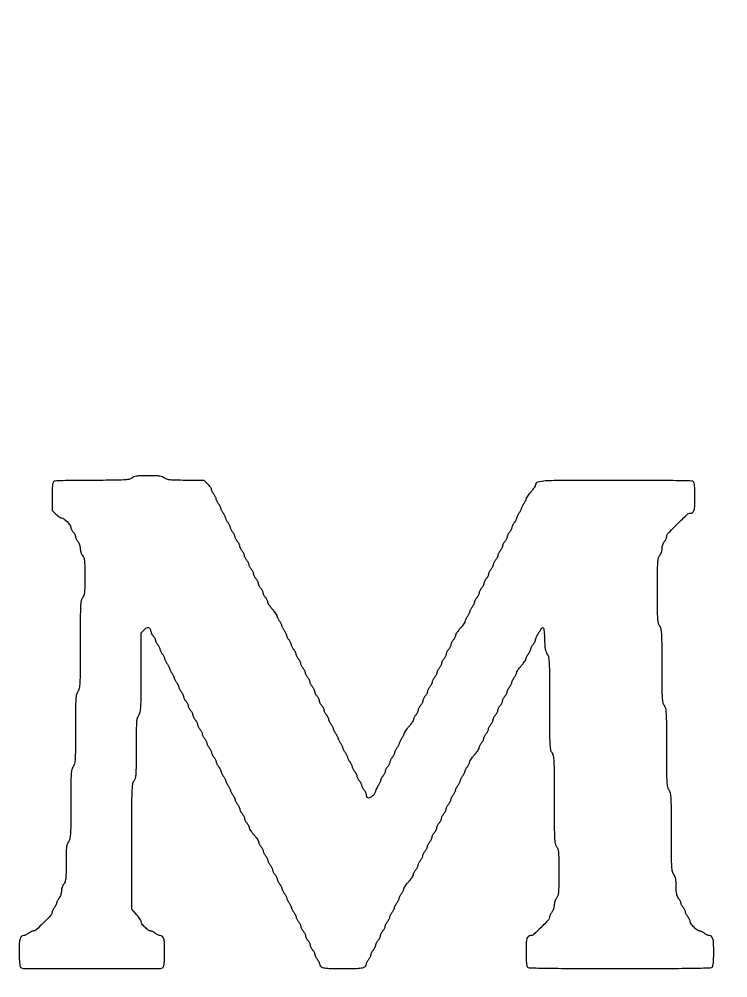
# Model space of a CAD drawing. Header units: millimetres. Extents: x 0 to 1000, y 0 to 588.
# Drawn here: x 0 to 105, y 0 to 142 of the extents above; entities that cross this region are included whole.
import ezdxf

# ---------------------------------------------------------------- set-up
doc = ezdxf.new("R2010")
doc.units = ezdxf.units.MM

msp = doc.modelspace()

# ---------------------------------------------------------------- linework, layer by layer
msp.add_lwpolyline([(273.277, 483.9348, 0.000002), (273.2766, 337.614, 0.000002), (273.277, 191.2931, 0.198911)], format="xyb")
msp.add_lwpolyline([(16.6898, 74.0535, -0.118351), (16.2566, 73.8558, -0.033655), (15.5172, 73.7626, -0.013166), (14.1713, 73.7199, -0.001163), (10.7702, 73.7096, 0.001917), (8.1256, 73.6976, 0.007233), (6.4696, 73.6597, 0.005156), (5.3166, 73.6048, 0.1839), (5.0765, 73.4971, 0.157073), (4.9819, 73.3126, 0.017189), (4.9203, 72.8337, 0.016518), (4.8802, 72.1701, 0.006845), (4.8679, 71.2711), (4.8679, 69.2537), (5.4412, 68.6981, 0.02102), (5.6799, 68.4854, 0.024815), (5.9233, 68.3056, 0.024828), (6.1403, 68.1765, 0.122401), (6.2774, 68.1424, -0.168404), (6.6011, 68.0303, -0.028794), (7.0959, 67.5919, -0.028874), (7.5373, 67.0993, -0.16631), (7.6533, 66.7745, 0.08078), (7.6779, 66.6358, 0.027615), (7.7559, 66.4465, 0.026614), (7.8668, 66.2435, 0.027729), (7.9971, 66.0562, -0.025088), (8.1279, 65.8707, -0.024961), (8.2396, 65.6727, -0.025753), (8.3193, 65.4903, -0.082945), (8.3449, 65.3609, 0.082945), (8.3705, 65.2314, 0.025753), (8.4502, 65.049, 0.024961), (8.5619, 64.8509, 0.025088), (8.6926, 64.6654, -0.05391), (8.8235, 64.4549, -0.031665), (8.935, 64.1797, -0.031362), (9.0125, 63.887, -0.045942), (9.0403, 63.6223, 0.045942), (9.0681, 63.3575, 0.031362), (9.1456, 63.0649, 0.031665), (9.2571, 62.7897, 0.05391), (9.388, 62.5792, -0.087221), (9.5732, 62.2319, -0.051942), (9.672, 61.7725, -0.023788), (9.7177, 61.0202, -0.00327), (9.728, 59.4498, -0.00327), (9.7177, 57.8794, -0.023788), (9.672, 57.1271, -0.051942), (9.5732, 56.6677, -0.087221), (9.388, 56.3205, 0.125587), (9.1869, 55.8628, 0.028536), (9.0957, 55.0133, 0.011265), (9.0527, 53.4475, 0.000928), (9.0403, 49.3664, -0.000928), (9.0279, 45.2853, -0.011265), (8.985, 43.7195, -0.028536), (8.8936, 42.87, -0.125587), (8.6926, 42.4123, 0.115391), (8.4961, 41.9882, 0.035477), (8.4016, 41.2846, 0.013951), (8.3577, 40.0126, 0.001278), (8.3449, 36.8489, -0.001278), (8.332, 33.6854, -0.013951), (8.2881, 32.4133, -0.035477), (8.1938, 31.7097, -0.115391), (7.9971, 31.2857, 0.115391), (7.8006, 30.8616, 0.035477), (7.7063, 30.1582, 0.013951), (7.6624, 28.8861, 0.001278), (7.6495, 25.7224, -0.001278), (7.6366, 22.5588, -0.013951), (7.5927, 21.2867, -0.035477), (7.4983, 20.5831, -0.115391), (7.3018, 20.1592, 0.087291), (7.1167, 19.8118, 0.051261), (7.0168, 19.3503, 0.023648), (6.9689, 18.5953, 0.003303), (6.9541, 17.0298, -0.003303), (6.9392, 15.4643, -0.023648), (6.8913, 14.7093, -0.051261), (6.7915, 14.2477, -0.087291), (6.6064, 13.9005, 0.05391), (6.4754, 13.6898, 0.031665), (6.3639, 13.4148, 0.031362), (6.2864, 13.1221, 0.045942), (6.2586, 12.8573, -0.045942), (6.2308, 12.5925, -0.031362), (6.1533, 12.3, -0.031665), (6.0418, 12.0248, -0.05391), (5.9109, 11.8142, 0.025088), (5.7803, 11.6286, 0.024961), (5.6686, 11.4307, 0.025753), (5.5889, 11.2483, 0.082945), (5.5632, 11.1188, -0.082945), (5.5376, 10.9893, -0.025753), (5.4579, 10.807, -0.024961), (5.3462, 10.609, -0.025088), (5.2156, 10.4234, 0.02952), (5.0851, 10.2347, 0.027412), (4.9743, 10.0274, 0.028479), (4.8965, 9.832, 0.077528), (4.8717, 9.6857, -0.187895), (4.707, 9.2784, -0.008428), (3.6307, 8.174, -0.008488), (2.5183, 7.1072, -0.185514), (2.1066, 6.9424, 0.081201), (1.9689, 6.918, 0.027497), (1.7804, 6.8399, 0.026508), (1.5779, 6.729, 0.027505), (1.3908, 6.5986, -0.026417), (1.2046, 6.4683, -0.025977), (1.0047, 6.3574, -0.026897), (0.8197, 6.2791, -0.083283), (0.6867, 6.2548, 0.171638), (0.3381, 6.1258, 0.151633), (0.1265, 5.7996, 0.059693), (0.0239, 5.1451, 0.009023), (0, 3.817, 0.006849), (0.0123, 2.9184, 0.016522), (0.0524, 2.255, 0.017194), (0.114, 1.7762, 0.157061), (0.2086, 1.5917, 0.198563), (0.7368, 1.3725, 0.000336), (10.7788, 1.3657, 0.000336), (20.8208, 1.3725, 0.198563), (21.349, 1.5917, 0.157061), (21.4436, 1.7762, 0.017194), (21.5052, 2.255, 0.016522), (21.5453, 2.9184, 0.006849), (21.5577, 3.817, 0.009023), (21.5337, 5.1451, 0.059693), (21.4313, 5.7996, 0.151633), (21.2196, 6.1258, 0.171638), (20.871, 6.2548, -0.083283), (20.738, 6.2791, -0.026897), (20.553, 6.3574, -0.025977), (20.3531, 6.4683, -0.026417), (20.1669, 6.5986, 0.026581), (19.9805, 6.729, 0.026059), (19.7802, 6.8399, 0.026991), (19.5947, 6.9182, 0.082963), (19.4609, 6.9424, -0.164), (19.1281, 7.0599, -0.030102), (18.6331, 7.4983, -0.029947), (18.1944, 7.9923, -0.168109), (18.0806, 8.3213, 0.125612), (18.0404, 8.4788, 0.020308), (17.8763, 8.7522, 0.021323), (17.6515, 9.0648, 0.01731), (17.3852, 9.3803), (16.6898, 10.1487), (16.6937, 19.4568, -0.000593), (16.7032, 25.3826, -0.008123), (16.7441, 27.5349, -0.01914), (16.8292, 28.6896, -0.138876), (17.0375, 29.1995, 0.108936), (17.2315, 29.6043, 0.039636), (17.3274, 30.2369, 0.015828), (17.3721, 31.3617, 0.001564), (17.3852, 34.0674, -0.001564), (17.3984, 36.7729, -0.015828), (17.443, 37.8979, -0.039636), (17.539, 38.5304, -0.108936), (17.7329, 38.9353, 0.121298), (17.9319, 39.378, 0.031643), (18.0242, 40.1583, 0.012384), (18.0666, 41.5867, 0.001061), (18.0767, 45.2452), (18.0806, 51.1207), (18.5202, 51.5603, -0.046676), (18.8818, 51.86, -0.209508), (19.1457, 51.9096, -0.223356), (19.3499, 51.749, -0.052798), (19.5062, 51.3323, 0.031692), (19.5781, 51.1129, 0.027439), (19.6802, 50.8933, 0.028399), (19.7953, 50.7042, 0.068734), (19.9054, 50.584, -0.055103), (20.0057, 50.48, -0.042516), (20.0912, 50.3476, -0.043657), (20.1502, 50.2082, -0.075077), (20.1707, 50.084, 0.080894), (20.1952, 49.9456, 0.027583), (20.2733, 49.7565, 0.026585), (20.3842, 49.5535, 0.027669), (20.5146, 49.3664, -0.025088), (20.6452, 49.1808, -0.024961), (20.7569, 48.9828, -0.025753), (20.8367, 48.8005, -0.082945), (20.8623, 48.671, 0.082945), (20.8879, 48.5416, 0.025753), (20.9676, 48.3591, 0.024961), (21.0793, 48.1611, 0.025088), (21.2099, 47.9755, -0.025088), (21.3407, 47.79, -0.024961), (21.4524, 47.592, -0.025753), (21.5321, 47.4096, -0.082945), (21.5577, 47.2802, 0.082945), (21.5833, 47.1507, 0.025753), (21.663, 46.9683, 0.024961), (21.7747, 46.7702, 0.025088), (21.9054, 46.5847, -0.025088), (22.036, 46.3992, -0.024961), (22.1478, 46.2011, -0.025753), (22.2275, 46.0188, -0.082945), (22.2531, 45.8893, 0.082945), (22.2787, 45.7599, 0.025753), (22.3584, 45.5774, 0.024961), (22.4701, 45.3795, 0.025088), (22.6008, 45.194, -0.025088), (22.7315, 45.0083, -0.024961), (22.8431, 44.8104, -0.025753), (22.9229, 44.628, -0.082945), (22.9485, 44.4985, 0.082945), (22.9741, 44.369, 0.025753), (23.0538, 44.1867, 0.024961), (23.1655, 43.9887, 0.025088), (23.2962, 43.8031, -0.025088), (23.4269, 43.6176, -0.024961), (23.5386, 43.4196, -0.025753), (23.6183, 43.2371, -0.082945), (23.6439, 43.1077, 0.082945), (23.6695, 42.9782, 0.025753), (23.7493, 42.7959, 0.024961), (23.861, 42.5978, 0.025088), (23.9916, 42.4123, -0.025088), (24.1224, 42.2268, -0.024961), (24.234, 42.0287, -0.025753), (24.3138, 41.8463, -0.082945), (24.3393, 41.7168, 0.082945), (24.3649, 41.5874, 0.025753), (24.4446, 41.405, 0.024961), (24.5563, 41.207, 0.025088), (24.687, 41.0215, -0.025088), (24.8177, 40.8359, -0.024961), (24.9295, 40.6379, -0.025753), (25.0091, 40.4555, -0.082945), (25.0348, 40.3261, 0.082945), (25.0603, 40.1966, 0.025753), (25.1401, 40.0142, 0.024961), (25.2517, 39.8162, 0.025088), (25.3825, 39.6306, -0.025088), (25.5131, 39.4451, -0.024961), (25.6248, 39.247, -0.025753), (25.7046, 39.0647, -0.082945), (25.7301, 38.9353, 0.082945), (25.7558, 38.8058, 0.025753), (25.8355, 38.6234, 0.024961), (25.9472, 38.4253, 0.025088), (26.0778, 38.2398, -0.025088), (26.2086, 38.0542, -0.024961), (26.3202, 37.8562, -0.025753), (26.4, 37.6739, -0.082945), (26.4256, 37.5444, 0.082945), (26.4511, 37.415, 0.025753), (26.5309, 37.2325, 0.024961), (26.6426, 37.0346, 0.025088), (26.7733, 36.8489, -0.025088), (26.9039, 36.6634, -0.024961), (27.0157, 36.4655, -0.025753), (27.0953, 36.283, -0.082945), (27.121, 36.1536, 0.082945), (27.1465, 36.0241, 0.025753), (27.2263, 35.8418, 0.024961), (27.338, 35.6437, 0.025088), (27.4687, 35.4582, -0.025088), (27.5994, 35.2727, -0.024961), (27.711, 35.0746, -0.025753), (27.7908, 34.8922, -0.082945), (27.8163, 34.7627, 0.082945), (27.842, 34.6333, 0.025753), (27.9217, 34.4509, 0.024961), (28.0334, 34.2529, 0.025088), (28.1641, 34.0674, -0.025088), (28.2948, 33.8818, -0.024961), (28.4065, 33.6838, -0.025753), (28.4862, 33.5014, -0.082945), (28.5118, 33.3719, 0.082945), (28.5373, 33.2424, 0.025753), (28.6171, 33.0601, 0.024961), (28.7288, 32.8621, 0.025088), (28.8595, 32.6765, -0.025088), (28.9901, 32.491, -0.024961), (29.1019, 32.293, -0.025753), (29.1817, 32.1106, -0.082945), (29.2072, 31.9812, 0.082945), (29.2328, 31.8517, 0.025753), (29.3125, 31.6693, 0.024961), (29.4242, 31.4712, 0.025088), (29.5549, 31.2857, -0.025088), (29.6856, 31.1002, -0.024961), (29.7973, 30.9021, -0.025753), (29.877, 30.7198, -0.082945), (29.9027, 30.5903, 0.082945), (29.9282, 30.4609, 0.025753), (30.008, 30.2784, 0.024961), (30.1196, 30.0804, 0.025088), (30.2503, 29.8949, -0.025088), (30.381, 29.7093, -0.024961), (30.4927, 29.5113, -0.025753), (30.5724, 29.3289, -0.082945), (30.598, 29.1995, 0.082945), (30.6237, 29.07, 0.025753), (30.7033, 28.8876, 0.024961), (30.8151, 28.6897, 0.025088), (30.9457, 28.504, -0.025088), (31.0764, 28.3185, -0.024961), (31.1881, 28.1206, -0.025753), (31.2679, 27.9381, -0.082945), (31.2934, 27.8087, 0.082945), (31.319, 27.6792, 0.025753), (31.3987, 27.4969, 0.024961), (31.5104, 27.2988, 0.025088), (31.6412, 27.1133, -0.025088), (31.7718, 26.9277, -0.024961), (31.8835, 26.7297, -0.025753), (31.9632, 26.5473, -0.082945), (31.9889, 26.4178, 0.082945), (32.0144, 26.2884, 0.025753), (32.0942, 26.106, 0.024961), (32.2059, 25.908, 0.025088), (32.3365, 25.7224, -0.025088), (32.4673, 25.5369, -0.024961), (32.5789, 25.3389, -0.025753), (32.6587, 25.1564, -0.082945), (32.6842, 25.027, 0.082945), (32.7099, 24.8975, 0.025753), (32.7895, 24.7152, 0.024961), (32.9013, 24.5171, 0.025088), (33.0319, 24.3316, -0.025088), (33.1626, 24.1461, -0.024961), (33.2744, 23.948, -0.025753), (33.3541, 23.7657, -0.082945), (33.3797, 23.6362, 0.082945), (33.4052, 23.5068, 0.025753), (33.485, 23.3243, 0.024961), (33.5966, 23.1263, 0.025088), (33.7274, 22.9408, -0.026255), (33.8578, 22.7547, -0.025895), (33.9686, 22.5552, -0.026804), (34.047, 22.3707, -0.083599), (34.0712, 22.2385, 0.127223), (34.1116, 22.0911, 0.018266), (34.2782, 21.8236, 0.019759), (34.5039, 21.5161, 0.01572), (34.7705, 21.2022, -0.01572), (35.037, 20.8884, -0.019759), (35.2627, 20.5809, -0.018266), (35.4294, 20.3134, -0.127223), (35.4697, 20.1661, 0.083599), (35.494, 20.0338, 0.026804), (35.5724, 19.8493, 0.025895), (35.6832, 19.6498, 0.026255), (35.8136, 19.4637, -0.025088), (35.9443, 19.2782, -0.024961), (36.0559, 19.0802, -0.025753), (36.1357, 18.8978, -0.082945), (36.1613, 18.7684, 0.082945), (36.1869, 18.6389, 0.025753), (36.2666, 18.4565, 0.024961), (36.3783, 18.2584, 0.025088), (36.5091, 18.0729, -0.025088), (36.6397, 17.8874, -0.024961), (36.7514, 17.6893, -0.025753), (36.8311, 17.507, -0.082945), (36.8567, 17.3775, 0.082945), (36.8823, 17.2481, 0.025753), (36.9621, 17.0656, 0.024961), (37.0737, 16.8677, 0.025088), (37.2044, 16.682, -0.025088), (37.3351, 16.4965, -0.024961), (37.4468, 16.2986, -0.025753), (37.5266, 16.1161, -0.082945), (37.5521, 15.9867, 0.082945), (37.5777, 15.8572, 0.025753), (37.6574, 15.6748, 0.024961), (37.7692, 15.4769, 0.025088), (37.8998, 15.2913, -0.025088), (38.0305, 15.1057, -0.024961), (38.1423, 14.9077, -0.025753), (38.2219, 14.7253, -0.082945), (38.2476, 14.5958, 0.082945), (38.2731, 14.4664, 0.025753), (38.3529, 14.2841, 0.024961), (38.4645, 14.086, 0.025088), (38.5953, 13.9005, -0.025088), (38.7259, 13.7149, -0.024961), (38.8376, 13.5169, -0.025753), (38.9173, 13.3345, -0.082945), (38.9429, 13.205, 0.082945), (38.9686, 13.0755, 0.025753), (39.0483, 12.8932, 0.024961), (39.16, 12.6952, 0.025088), (39.2906, 12.5096, -0.025088), (39.4214, 12.3241, -0.024961), (39.533, 12.1261, -0.025753), (39.6128, 11.9437, -0.082945), (39.6383, 11.8142, 0.082945), (39.6639, 11.6847, 0.025753), (39.7436, 11.5024, 0.024961), (39.8554, 11.3043, 0.025088), (39.9861, 11.1188, -0.025088), (40.1167, 10.9333, -0.024961), (40.2285, 10.7352, -0.025753), (40.3081, 10.5529, -0.082945), (40.3338, 10.4234, 0.082945), (40.3593, 10.294, 0.025753), (40.4391, 10.1115, 0.024961), (40.5508, 9.9135, 0.025088), (40.6815, 9.728, -0.025088), (40.8122, 9.5424, -0.024961), (40.9238, 9.3444, -0.025753), (41.0036, 9.1621, -0.082945), (41.0291, 9.0326, 0.082945), (41.0548, 8.9031, 0.025753), (41.1345, 8.7207, 0.024961), (41.2462, 8.5228, 0.025088), (41.3768, 8.3371, -0.025088), (41.5076, 8.1516, -0.024961), (41.6193, 7.9537, -0.025753), (41.699, 7.7712, -0.082945), (41.7246, 7.6418, 0.082945), (41.7501, 7.5123, 0.025753), (41.8299, 7.3299, 0.024961), (41.9416, 7.1319, 0.025088), (42.0723, 6.9464, -0.025088), (42.2029, 6.7608, -0.024961), (42.3147, 6.5628, -0.025753), (42.3945, 6.3804, -0.082945), (42.42, 6.2509, 0.082945), (42.4456, 6.1215, 0.025753), (42.5253, 5.9391, 0.024961), (42.637, 5.7411, 0.025088), (42.7677, 5.5556, -0.025088), (42.8984, 5.37, -0.024961), (43.01, 5.172, -0.025753), (43.0898, 4.9895, -0.082945), (43.1153, 4.8601, 0.082945), (43.141, 4.7306, 0.025753), (43.2208, 4.5483, 0.024961), (43.3324, 4.3503, 0.025088), (43.4631, 4.1647, -0.025088), (43.5938, 3.9792, -0.024961), (43.7055, 3.7811, -0.025753), (43.7852, 3.5988, -0.082945), (43.8108, 3.4692, 0.082945), (43.8364, 3.3398, 0.025753), (43.9161, 3.1575, 0.024961), (44.0279, 2.9594, 0.025088), (44.1585, 2.7739, -0.026417), (44.2889, 2.5877, -0.025977), (44.3998, 2.3877, -0.026897), (44.4781, 2.2027, -0.083283), (44.5023, 2.0698, 0.205008), (44.6649, 1.7046, 0.139098), (45.0763, 1.495, 0.044072), (45.9439, 1.4021, 0.004651), (47.9832, 1.383, 0.004651), (50.0227, 1.4021, 0.044072), (50.8903, 1.495, 0.139098), (51.3017, 1.7046, 0.205008), (51.4642, 2.0698, -0.083283), (51.4885, 2.2027, -0.026897), (51.5668, 2.3877, -0.025977), (51.6776, 2.5877, -0.026417), (51.8081, 2.7739, 0.025088), (51.9387, 2.9594, 0.024961), (52.0504, 3.1575, 0.025753), (52.1301, 3.3398, 0.082945), (52.1557, 3.4692, -0.082945), (52.1813, 3.5988, -0.025753), (52.2611, 3.7811, -0.024961), (52.3728, 3.9792, -0.025088), (52.5034, 4.1647, 0.025088), (52.6342, 4.3503, 0.024961), (52.7458, 4.5483, 0.025753), (52.8256, 4.7306, 0.082945), (52.8511, 4.8601, -0.082945), (52.8767, 4.9895, -0.025753), (52.9564, 5.172, -0.024961), (53.0682, 5.37, -0.025088), (53.1989, 5.5556, 0.025088), (53.3295, 5.7411, 0.024961), (53.4413, 5.9391, 0.025753), (53.5209, 6.1215, 0.082945), (53.5466, 6.2509, -0.082945), (53.5721, 6.3804, -0.025753), (53.6519, 6.5628, -0.024961), (53.7635, 6.7608, -0.025088), (53.8943, 6.9464, 0.025088), (54.0249, 7.1319, 0.024961), (54.1366, 7.3299, 0.025753), (54.2164, 7.5123, 0.082945), (54.242, 7.6418, -0.082945), (54.2676, 7.7712, -0.025753), (54.3473, 7.9537, -0.024961), (54.459, 8.1516, -0.025088), (54.5896, 8.3371, 0.025088), (54.7204, 8.5228, 0.024961), (54.8321, 8.7207, 0.025753), (54.9118, 8.9031, 0.082945), (54.9374, 9.0326, -0.082945), (54.963, 9.1621, -0.025753), (55.0427, 9.3444, -0.024961), (55.1544, 9.5424, -0.025088), (55.2851, 9.728, 0.025088), (55.4157, 9.9135, 0.024961), (55.5275, 10.1115, 0.025753), (55.6072, 10.294, 0.082945), (55.6328, 10.4234, -0.082945), (55.6584, 10.5529, -0.025753), (55.7381, 10.7352, -0.024961), (55.8498, 10.9333, -0.025088), (55.9805, 11.1188, 0.025088), (56.1112, 11.3043, 0.024961), (56.2228, 11.5024, 0.025753), (56.3026, 11.6847, 0.082945), (56.3282, 11.8142, -0.082945), (56.3538, 11.9437, -0.025753), (56.4335, 12.1261, -0.024961), (56.5452, 12.3241, -0.025088), (56.6759, 12.5096, 0.026255), (56.8063, 12.6957, 0.025895), (56.9171, 12.8952, 0.026804), (56.9955, 13.0797, 0.083599), (57.0198, 13.212, -0.127223), (57.0602, 13.3594, -0.018266), (57.2268, 13.6268, -0.019759), (57.4525, 13.9343, -0.01572), (57.719, 14.2482, 0.01572), (57.9856, 14.562, 0.019759), (58.2113, 14.8695, 0.018266), (58.3779, 15.137, 0.127223), (58.4183, 15.2843, -0.083599), (58.4426, 15.4166, -0.026804), (58.5209, 15.6011, -0.025895), (58.6317, 15.8006, -0.026255), (58.7621, 15.9867, 0.025088), (58.8928, 16.1722, 0.024961), (59.0045, 16.3703, 0.025753), (59.0843, 16.5526, 0.082945), (59.1098, 16.682, -0.082945), (59.1355, 16.8115, -0.025753), (59.2152, 16.9939, -0.024961), (59.3269, 17.192, -0.025088), (59.4575, 17.3775, 0.025088), (59.5883, 17.5631, 0.024961), (59.6999, 17.7611, 0.025753), (59.7797, 17.9434, 0.082945), (59.8053, 18.0729, -0.082945), (59.8308, 18.2023, -0.025753), (59.9106, 18.3848, -0.024961), (60.0222, 18.5828, -0.025088), (60.153, 18.7684, 0.025088), (60.2836, 18.9539, 0.024961), (60.3954, 19.1519, 0.025753), (60.475, 19.3343, 0.082945), (60.5007, 19.4637, -0.082945), (60.5262, 19.5932, -0.025753), (60.606, 19.7756, -0.024961), (60.7177, 19.9736, -0.025088), (60.8484, 20.1592, 0.025088), (60.9791, 20.3447, 0.024961), (61.0907, 20.5427, 0.025753), (61.1705, 20.7251, 0.082945), (61.196, 20.8546, -0.082945), (61.2217, 20.984, -0.025753), (61.3014, 21.1664, -0.024961), (61.4131, 21.3644, -0.025088), (61.5438, 21.5499, 0.025088), (61.6745, 21.7355, 0.024961), (61.7862, 21.9335, 0.025753), (61.8659, 22.1159, 0.082945), (61.8915, 22.2454, -0.082945), (61.917, 22.3749, -0.025753), (61.9968, 22.5572, -0.024961), (62.1084, 22.7552, -0.025088), (62.2392, 22.9408, 0.025088), (62.3698, 23.1263, 0.024961), (62.4816, 23.3243, 0.025753), (62.5613, 23.5068, 0.082945), (62.5869, 23.6362, -0.082945), (62.6125, 23.7657, -0.025753), (62.6922, 23.948, -0.024961), (62.8039, 24.1461, -0.025088), (62.9346, 24.3316, 0.025088), (63.0653, 24.5171, 0.024961), (63.177, 24.7152, 0.025753), (63.2567, 24.8975, 0.082945), (63.2823, 25.027, -0.082945), (63.3079, 25.1564, -0.025753), (63.3877, 25.3389, -0.024961), (63.4993, 25.5369, -0.025088), (63.63, 25.7224, 0.025088), (63.7607, 25.908, 0.024961), (63.8724, 26.106, 0.025753), (63.9521, 26.2884, 0.082945), (63.9777, 26.4178, -0.082945), (64.0033, 26.5473, -0.025753), (64.083, 26.7297, -0.024961), (64.1948, 26.9277, -0.025088), (64.3254, 27.1133, 0.025088), (64.4561, 27.2988, 0.024961), (64.5678, 27.4969, 0.025753), (64.6475, 27.6792, 0.082945), (64.6731, 27.8087, -0.082945), (64.6987, 27.9381, -0.025753), (64.7784, 28.1206, -0.024961), (64.8901, 28.3185, -0.025088), (65.0209, 28.504, 0.025088), (65.1515, 28.6897, 0.024961), (65.2632, 28.8876, 0.025753), (65.3429, 29.07, 0.082945), (65.3686, 29.1995, -0.082945), (65.3941, 29.3289, -0.025753), (65.4739, 29.5113, -0.024961), (65.5856, 29.7093, -0.025088), (65.7162, 29.8949, 0.025088), (65.847, 30.0804, 0.024961), (65.9586, 30.2784, 0.025753), (66.0384, 30.4609, 0.082945), (66.0639, 30.5903, -0.082945), (66.0896, 30.7198, -0.025753), (66.1692, 30.9021, -0.024961), (66.281, 31.1002, -0.025088), (66.4116, 31.2857, 0.026255), (66.542, 31.4718, 0.025895), (66.6529, 31.6713, 0.026804), (66.7313, 31.8558, 0.083599), (66.7554, 31.9881, -0.127223), (66.7959, 32.1354, -0.018266), (66.9624, 32.4029, -0.019759), (67.1883, 32.7104, -0.01572), (67.4548, 33.0242, 0.01572), (67.7214, 33.338, 0.019759), (67.9471, 33.6456, 0.018266), (68.1137, 33.913, 0.127223), (68.1541, 34.0604, -0.083599), (68.1783, 34.1927, -0.026804), (68.2566, 34.3771, -0.025895), (68.3675, 34.5767, -0.026255), (68.4979, 34.7627, 0.025088), (68.6285, 34.9483, 0.024961), (68.7403, 35.1463, 0.025753), (68.82, 35.3287, 0.082945), (68.8456, 35.4582, -0.082945), (68.8711, 35.5877, -0.025753), (68.9509, 35.77, -0.024961), (69.0626, 35.968, -0.025088), (69.1933, 36.1536, 0.025088), (69.324, 36.3391, 0.024961), (69.4356, 36.5371, 0.025753), (69.5154, 36.7195, 0.082945), (69.541, 36.8489, -0.082945), (69.5666, 36.9785, -0.025753), (69.6463, 37.1608, -0.024961), (69.758, 37.3589, -0.025088), (69.8887, 37.5444, 0.025088), (70.0194, 37.73, 0.024961), (70.1311, 37.928, 0.025753), (70.2108, 38.1103, 0.082945), (70.2364, 38.2398, -0.082945), (70.262, 38.3692, -0.025753), (70.3418, 38.5517, -0.024961), (70.4534, 38.7497, -0.025088), (70.5841, 38.9353, 0.025088), (70.7147, 39.1208, 0.024961), (70.8265, 39.3188, 0.025753), (70.9063, 39.5012, 0.082945), (70.9318, 39.6306, -0.082945), (70.9574, 39.7601, -0.025753), (71.0371, 39.9425, -0.024961), (71.1488, 40.1404, -0.025088), (71.2795, 40.3261, 0.025088), (71.4102, 40.5116, 0.024961), (71.522, 40.7096, 0.025753), (71.6016, 40.892, 0.082945), (71.6273, 41.0215, -0.082945), (71.6528, 41.1509, -0.025753), (71.7326, 41.3334, -0.024961), (71.8442, 41.5313, -0.025088), (71.975, 41.7168, 0.025088), (72.1056, 41.9025, 0.024961), (72.2173, 42.1004, 0.025753), (72.297, 42.2828, 0.082945), (72.3226, 42.4123, -0.082945), (72.3483, 42.5418, -0.025753), (72.428, 42.7241, -0.024961), (72.5397, 42.9221, -0.025088), (72.6703, 43.1077, 0.025088), (72.8011, 43.2932, 0.024961), (72.9127, 43.4912, 0.025753), (72.9925, 43.6737, 0.082945), (73.018, 43.8031, -0.082945), (73.0436, 43.9326, -0.025753), (73.1233, 44.1149, -0.024961), (73.235, 44.313, -0.025088), (73.3658, 44.4985, 0.026255), (73.4961, 44.6846, 0.025895), (73.607, 44.8841, 0.026804), (73.6854, 45.0686, 0.083599), (73.7096, 45.2009, -0.127223), (73.75, 45.3482, -0.018266), (73.9166, 45.6157, -0.019759), (74.1423, 45.9232, -0.01572), (74.4088, 46.237, 0.01572), (74.6755, 46.5508, 0.019759), (74.9012, 46.8584, 0.018266), (75.0678, 47.1258, 0.127223), (75.1082, 47.2732, -0.083599), (75.1324, 47.4055, -0.026804), (75.2107, 47.5899, -0.025895), (75.3216, 47.7895, -0.026255), (75.452, 47.9755, 0.025088), (75.5826, 48.1611, 0.024961), (75.6944, 48.3591, 0.025753), (75.7741, 48.5416, 0.082945), (75.7997, 48.671, -0.082945), (75.8253, 48.8005, -0.025753), (75.905, 48.9828, -0.024961), (76.0167, 49.1808, -0.025088), (76.1474, 49.3664, 0.017141), (76.2779, 49.5455, 0.020001), (76.3889, 49.7244, 0.019394), (76.4698, 49.8814, 0.103181), (76.4919, 49.9749, -0.109082), (76.5854, 50.3508, -0.014927), (76.9689, 51.0683, -0.010106), (77.3974, 51.7815, -0.257912), (77.5887, 51.8872, -0.337063), (77.6899, 51.8103, -0.030077), (77.7609, 51.4776, -0.023239), (77.8149, 50.9585, -0.007022), (77.849, 50.1663, 0.007906), (77.8896, 49.2632, 0.028822), (77.9573, 48.6938, 0.045524), (78.0673, 48.2919, 0.065302), (78.2402, 47.9662, -0.116127), (78.4419, 47.4722, -0.027318), (78.5332, 46.5783, -0.01075), (78.5752, 44.9356, -0.000883), (78.5852, 40.647, 0.000871), (78.5951, 36.3515, 0.010796), (78.637, 34.7194, 0.027264), (78.7271, 33.8365, 0.127571), (78.929, 33.3719, -0.125587), (79.1301, 32.9143, -0.028536), (79.2214, 32.0647, -0.011265), (79.2643, 30.499, -0.000928), (79.2767, 26.4178, 0.000928), (79.2891, 22.3367, 0.011265), (79.3322, 20.7709, 0.028536), (79.4234, 19.9214, 0.125587), (79.6244, 19.4637, -0.097009), (79.8137, 19.0916, -0.047115), (79.911, 18.565, -0.019872), (79.9551, 17.6641, -0.002294), (79.9644, 15.639, -0.002294), (79.9551, 13.6139, -0.019872), (79.911, 12.713, -0.047115), (79.8137, 12.1863, -0.097009), (79.6244, 11.8142, 0.05391), (79.4936, 11.6036, 0.031665), (79.382, 11.3285, 0.031362), (79.3045, 11.0359, 0.045942), (79.2767, 10.7711, -0.045942), (79.2489, 10.5063, -0.031362), (79.1714, 10.2137, -0.031665), (79.0599, 9.9386, -0.05391), (78.929, 9.728, 0.02952), (78.7986, 9.5393, 0.027412), (78.6877, 9.332, 0.028479), (78.61, 9.1366, 0.077528), (78.5852, 8.9902, -0.188154), (78.4178, 8.5768, -0.008746), (77.3412, 7.4758, -0.008745), (76.2268, 6.4131, -0.188217), (75.8114, 6.2509, 0.166202), (75.451, 6.1278, 0.158628), (75.2331, 5.8074, 0.061732), (75.1285, 5.1567, 0.009032), (75.1043, 3.817, 0.006849), (75.1166, 2.9184, 0.016522), (75.1568, 2.255, 0.017194), (75.2183, 1.7762, 0.157061), (75.3129, 1.5917, 0.193792), (75.5831, 1.4766, 0.001124), (78.3742, 1.4279, 0.003109), (82.3091, 1.3924, 0.000698), (89.0125, 1.383, 0.000698), (95.7159, 1.3924, 0.003109), (99.6507, 1.4279, 0.001124), (102.4419, 1.4766, 0.193792), (102.712, 1.5917, 0.157061), (102.8067, 1.7762, 0.017194), (102.8682, 2.255, 0.016522), (102.9084, 2.9184, 0.006849), (102.9207, 3.817, 0.009023), (102.8967, 5.1451, 0.059693), (102.7942, 5.7996, 0.151633), (102.5826, 6.1258, 0.171638), (102.2339, 6.2548, -0.083283), (102.101, 6.2791, -0.026897), (101.916, 6.3574, -0.025977), (101.7161, 6.4683, -0.026417), (101.5298, 6.5986, 0.026581), (101.3435, 6.729, 0.026059), (101.1433, 6.8399, 0.026991), (100.9577, 6.9182, 0.082963), (100.824, 6.9424, -0.163826), (100.4945, 7.0587, -0.029289), (99.9981, 7.4961, -0.02919), (99.5564, 7.9882, -0.166393), (99.4398, 8.3144, 0.08078), (99.4153, 8.453, 0.027615), (99.3372, 8.6423, 0.026614), (99.2263, 8.8454, 0.027729), (99.0959, 9.0326, -0.025088), (98.9653, 9.2181, -0.024961), (98.8536, 9.4162, -0.025753), (98.7738, 9.5985, -0.082945), (98.7482, 9.728, 0.082945), (98.7226, 9.8574, 0.025753), (98.6429, 10.0399, 0.024961), (98.5312, 10.2379, 0.025088), (98.4006, 10.4234, -0.025088), (98.2698, 10.609, -0.024961), (98.1581, 10.807, -0.025753), (98.0784, 10.9893, -0.082945), (98.0528, 11.1188, 0.082945), (98.0272, 11.2483, 0.025753), (97.9475, 11.4307, 0.024961), (97.8358, 11.6286, 0.025088), (97.7051, 11.8142, -0.063663), (97.5377, 12.0957, -0.053074), (97.4336, 12.428, -0.036266), (97.3771, 12.8784, -0.011617), (97.3574, 13.5528, 0.011617), (97.3378, 14.2271, 0.036266), (97.2812, 14.6775, 0.053074), (97.1771, 15.0099, 0.063663), (97.0097, 15.2913, -0.120887), (96.8108, 15.7329, -0.031783), (96.718, 16.5088, -0.012467), (96.6746, 17.9277, -0.001077), (96.662, 21.5499, 0.001077), (96.6494, 25.1721, 0.012467), (96.606, 26.5912, 0.031783), (96.5132, 27.3671, 0.120887), (96.3143, 27.8087, -0.120887), (96.1154, 28.2502, -0.031783), (96.0225, 29.0261, -0.012467), (95.9792, 30.4452, -0.001077), (95.9666, 34.0674, 0.001077), (95.954, 37.6896, 0.012467), (95.9106, 39.1085, 0.031783), (95.8178, 39.8844, 0.120887), (95.6189, 40.3261, -0.118248), (95.4212, 40.7591, -0.033572), (95.3275, 41.4986, -0.013168), (95.2839, 42.8441, -0.001169), (95.2712, 46.237, 0.001169), (95.2585, 49.6299, 0.013168), (95.2148, 50.9754, 0.033572), (95.1212, 51.715, 0.118248), (94.9235, 52.1481, -0.112346), (94.7283, 52.5626, -0.037818), (94.6341, 53.2283, -0.014875), (94.5918, 54.4242, -0.001399), (94.5835, 57.3636, -0.001399), (94.5918, 60.3031, -0.014875), (94.6341, 61.4989, -0.037818), (94.7283, 62.1646, -0.112346), (94.9235, 62.5792, 0.05391), (95.0544, 62.7897, 0.031665), (95.1659, 63.0649, 0.031362), (95.2434, 63.3575, 0.045942), (95.2712, 63.6223, -0.045942), (95.299, 63.887, -0.031362), (95.3765, 64.1797, -0.031665), (95.488, 64.4549, -0.05391), (95.6189, 64.6654, 0.029648), (95.7493, 64.8541, 0.027467), (95.8601, 65.0618, 0.028536), (95.9379, 65.2576, 0.077302), (95.9627, 65.4045, -0.190954), (96.1412, 65.8386, -0.005655), (97.5513, 67.2676, -0.005638), (98.9937, 68.6649, -0.191853), (99.428, 68.8379, 0.164741), (99.7909, 68.9607, 0.159712), (100.0098, 69.2802, 0.062103), (100.1148, 69.9301, 0.009028), (100.1391, 71.2718, 0.006849), (100.1267, 72.1704, 0.016522), (100.0866, 72.8339, 0.017194), (100.025, 73.3126, 0.157061), (99.9305, 73.4971, 0.192669), (99.6644, 73.6111, 0.001522), (97.3039, 73.6607, 0.003653), (93.9629, 73.6963, 0.000837), (88.3171, 73.7058, 0.000727), (80.4317, 73.6942, 0.013926), (77.9774, 73.6187, 0.049171), (76.8228, 73.4362, 0.341314), (76.495, 73.012, -0.128207), (76.4556, 72.8608, -0.0193), (76.2908, 72.5911, -0.020598), (76.066, 72.2817, -0.016488), (75.7997, 71.9673, 0.01572), (75.5332, 71.6533, 0.019759), (75.3074, 71.3459, 0.018266), (75.1408, 71.0785, 0.127223), (75.1004, 70.931, -0.083599), (75.0762, 70.7988, -0.026804), (74.9978, 70.6143, -0.025895), (74.8869, 70.4147, -0.026255), (74.7565, 70.2286, 0.025088), (74.6259, 70.0431, 0.024961), (74.5142, 69.8452, 0.025753), (74.4345, 69.6627, 0.082945), (74.4088, 69.5333, -0.082945), (74.3833, 69.4038, -0.025753), (74.3035, 69.2215, -0.024961), (74.1919, 69.0234, -0.025088), (74.0612, 68.8379, 0.025088), (73.9305, 68.6524, 0.024961), (73.8188, 68.4543, 0.025753), (73.739, 68.2719, 0.082945), (73.7135, 68.1424, -0.082945), (73.6878, 68.013, -0.025753), (73.6082, 67.8306, -0.024961), (73.4964, 67.6326, -0.025088), (73.3658, 67.4471, 0.025088), (73.235, 67.2615, 0.024961), (73.1233, 67.0635, 0.025753), (73.0436, 66.8811, 0.082945), (73.018, 66.7516, -0.082945), (72.9925, 66.6221, -0.025753), (72.9127, 66.4398, -0.024961), (72.8011, 66.2418, -0.025088), (72.6703, 66.0562, 0.025088), (72.5397, 65.8707, 0.024961), (72.428, 65.6727, 0.025753), (72.3483, 65.4903, 0.082945), (72.3226, 65.3609, -0.082945), (72.297, 65.2314, -0.025753), (72.2173, 65.049, -0.024961), (72.1056, 64.8509, -0.025088), (71.975, 64.6654, 0.025088), (71.8442, 64.4798, 0.024961), (71.7326, 64.2818, 0.025753), (71.6528, 64.0995, 0.082945), (71.6273, 63.97, -0.082945), (71.6016, 63.8406, -0.025753), (71.522, 63.6581, -0.024961), (71.4102, 63.4601, -0.025088), (71.2795, 63.2745, 0.025088), (71.1488, 63.089, 0.024961), (71.0371, 62.891, 0.025753), (70.9574, 62.7086, 0.082945), (70.9318, 62.5792, -0.082945), (70.9063, 62.4497, -0.025753), (70.8265, 62.2673, -0.024961), (70.7147, 62.0694, -0.025088), (70.5841, 61.8837, 0.025088), (70.4534, 61.6982, 0.024961), (70.3418, 61.5002, 0.025753), (70.262, 61.3178, 0.082945), (70.2364, 61.1883, -0.082945), (70.2108, 61.0589, -0.025753), (70.1311, 60.8766, -0.024961), (70.0194, 60.6785, -0.025088), (69.8887, 60.493, 0.025088), (69.758, 60.3074, 0.024961), (69.6463, 60.1094, 0.025753), (69.5666, 59.927, 0.082945), (69.541, 59.7975, -0.082945), (69.5154, 59.668, -0.025753), (69.4356, 59.4857, -0.024961), (69.324, 59.2877, -0.025088), (69.1933, 59.1021, 0.025088), (69.0626, 58.9166, 0.024961), (68.9509, 58.7186, 0.025753), (68.8711, 58.5361, 0.082945), (68.8456, 58.4067, -0.082945), (68.82, 58.2772, -0.025753), (68.7403, 58.0949, -0.024961), (68.6285, 57.8968, -0.025088), (68.4979, 57.7113, 0.025088), (68.3672, 57.5258, 0.024961), (68.2555, 57.3277, 0.025753), (68.1758, 57.1454, 0.082945), (68.1501, 57.0159, -0.082945), (68.1246, 56.8865, -0.025753), (68.0448, 56.704, -0.024961), (67.9332, 56.506, -0.025088), (67.8024, 56.3205, 0.025088), (67.6718, 56.1349, 0.024961), (67.5601, 55.9369, 0.025753), (67.4804, 55.7546, 0.082945), (67.4548, 55.6251, -0.082945), (67.4292, 55.4956, -0.025753), (67.3494, 55.3132, -0.024961), (67.2377, 55.1152, -0.025088), (67.1071, 54.9296, 0.025088), (66.9763, 54.7441, 0.024961), (66.8647, 54.5461, 0.025753), (66.7849, 54.3637, 0.082945), (66.7594, 54.2343, -0.082945), (66.7338, 54.1048, -0.025753), (66.6541, 53.9224, -0.024961), (66.5423, 53.7244, -0.025088), (66.4116, 53.5389, 0.026255), (66.2813, 53.3528, 0.025895), (66.1704, 53.1532, 0.026804), (66.092, 52.9687, 0.083599), (66.0678, 52.8365, -0.127223), (66.0274, 52.6891, -0.018266), (65.8608, 52.4216, -0.019759), (65.6351, 52.1142, -0.01572), (65.3686, 51.8003, 0.01572), (65.1019, 51.4864, 0.019759), (64.8762, 51.1789, 0.018266), (64.7096, 50.9116, 0.127223), (64.6692, 50.7642, -0.083599), (64.645, 50.6319, -0.026804), (64.5667, 50.4473, -0.025895), (64.4558, 50.2478, -0.026255), (64.3254, 50.0617, 0.025088), (64.1948, 49.8762, 0.024961), (64.083, 49.6783, 0.025753), (64.0033, 49.4958, 0.082945), (63.9777, 49.3664, -0.082945), (63.9521, 49.2369, -0.025753), (63.8724, 49.0545, -0.024961), (63.7607, 48.8566, -0.025088), (63.63, 48.671, 0.025088), (63.4993, 48.4854, 0.024961), (63.3877, 48.2874, 0.025753), (63.3079, 48.105, 0.082945), (63.2823, 47.9755, -0.082945), (63.2567, 47.8461, -0.025753), (63.177, 47.6637, -0.024961), (63.0653, 47.4657, -0.025088), (62.9346, 47.2802, 0.025088), (62.8039, 47.0946, 0.024961), (62.6922, 46.8966, 0.025753), (62.6125, 46.7142, 0.082945), (62.5869, 46.5847, -0.082945), (62.5613, 46.4552, -0.025753), (62.4816, 46.2729, -0.024961), (62.3698, 46.0749, -0.025088), (62.2392, 45.8893, 0.025088), (62.1084, 45.7038, 0.024961), (61.9968, 45.5058, 0.025753), (61.917, 45.3234, 0.082945), (61.8915, 45.194, -0.082945), (61.8659, 45.0644, -0.025753), (61.7862, 44.8821, -0.024961), (61.6745, 44.684, -0.025088), (61.5438, 44.4985, 0.025088), (61.4131, 44.313, 0.024961), (61.3014, 44.1149, 0.025753), (61.2217, 43.9326, 0.082945), (61.196, 43.8031, -0.082945), (61.1705, 43.6737, -0.025753), (61.0907, 43.4912, -0.024961), (60.9791, 43.2932, -0.025088), (60.8484, 43.1077, 0.025088), (60.7177, 42.9221, 0.024961), (60.606, 42.7241, 0.025753), (60.5262, 42.5418, 0.082945), (60.5007, 42.4123, -0.082945), (60.475, 42.2828, -0.025753), (60.3954, 42.1004, -0.024961), (60.2836, 41.9025, -0.025088), (60.153, 41.7168, 0.025088), (60.0222, 41.5313, 0.024961), (59.9106, 41.3334, 0.025753), (59.8308, 41.1509, 0.082945), (59.8053, 41.0215, -0.082945), (59.7797, 40.892, -0.025753), (59.6999, 40.7096, -0.024961), (59.5883, 40.5116, -0.025088), (59.4575, 40.3261, 0.025088), (59.3269, 40.1404, 0.024961), (59.2152, 39.9425, 0.025753), (59.1355, 39.7601, 0.082945), (59.1098, 39.6306, -0.082945), (59.0843, 39.5012, -0.025753), (59.0045, 39.3188, -0.024961), (58.8928, 39.1208, -0.025088), (58.7621, 38.9353, 0.026255), (58.6317, 38.7492, 0.025895), (58.5209, 38.5496, 0.026804), (58.4426, 38.3652, 0.083599), (58.4183, 38.2328, -0.127223), (58.3779, 38.0855, -0.018266), (58.2113, 37.8181, -0.019759), (57.9856, 37.5106, -0.01572), (57.719, 37.1967, 0.01572), (57.4525, 36.8829, 0.019759), (57.2268, 36.5754, 0.018266), (57.0602, 36.3079, 0.127223), (57.0198, 36.1605, -0.083599), (56.9955, 36.0283, -0.026804), (56.9171, 35.8438, -0.025895), (56.8063, 35.6443, -0.026255), (56.6759, 35.4582, 0.025088), (56.5452, 35.2727, 0.024961), (56.4335, 35.0746, 0.025753), (56.3538, 34.8922, 0.082945), (56.3282, 34.7627, -0.082945), (56.3026, 34.6333, -0.025753), (56.2228, 34.4509, -0.024961), (56.1112, 34.2529, -0.025088), (55.9805, 34.0674, 0.025088), (55.8498, 33.8818, 0.024961), (55.7381, 33.6838, 0.025753), (55.6584, 33.5014, 0.082945), (55.6328, 33.3719, -0.082945), (55.6072, 33.2424, -0.025753), (55.5275, 33.0601, -0.024961), (55.4157, 32.8621, -0.025088), (55.2851, 32.6765, 0.025088), (55.1544, 32.491, 0.024961), (55.0427, 32.293, 0.025753), (54.963, 32.1106, 0.082945), (54.9374, 31.9812, -0.082945), (54.9118, 31.8517, -0.025753), (54.8321, 31.6693, -0.024961), (54.7204, 31.4712, -0.025088), (54.5896, 31.2857, 0.025088), (54.459, 31.1002, 0.024961), (54.3473, 30.9021, 0.025753), (54.2676, 30.7198, 0.082945), (54.242, 30.5903, -0.082945), (54.2164, 30.4609, -0.025753), (54.1366, 30.2784, -0.024961), (54.0249, 30.0804, -0.025088), (53.8943, 29.8949, 0.023066), (53.7638, 29.7113, 0.024139), (53.653, 29.5192, 0.024714), (53.574, 29.345, 0.090157), (53.5504, 29.2263, -0.083548), (53.5282, 29.1061, -0.022174), (53.453, 28.9255, -0.021854), (53.3479, 28.7248, -0.020932), (53.2242, 28.5309, 0.025978), (53.0923, 28.3195, 0.017318), (52.9627, 28.0652, 0.017457), (52.8539, 27.8091, 0.032408), (52.7868, 27.5935, -0.100656), (52.6117, 27.2197, -0.064001), (52.2773, 26.8721, -0.069837), (51.9094, 26.653, -0.24243), (51.6419, 26.6738, -0.102149), (51.5723, 26.7396, -0.051902), (51.5137, 26.8454, -0.048486), (51.4737, 26.9716, -0.052253), (51.4604, 27.1, 0.078505), (51.4365, 27.2512, 0.02943), (51.3582, 27.4517, 0.028281), (51.2457, 27.6638, 0.0306), (51.1126, 27.8561, -0.022685), (50.9793, 28.0425, -0.023966), (50.866, 28.2369, -0.024486), (50.785, 28.4127, -0.09162), (50.7611, 28.5315, 0.090277), (50.7375, 28.6498, 0.024673), (50.6584, 28.8239, 0.024106), (50.5476, 29.016, 0.023011), (50.4172, 29.1995, -0.025088), (50.2865, 29.385, -0.024961), (50.1749, 29.5831, -0.025753), (50.0951, 29.7654, -0.082945), (50.0695, 29.8949, 0.082945), (50.0439, 30.0243, 0.025753), (49.9642, 30.2068, 0.024961), (49.8525, 30.4048, 0.025088), (49.7218, 30.5903, -0.025088), (49.5911, 30.7759, -0.024961), (49.4794, 30.9739, -0.025753), (49.3997, 31.1562, -0.082945), (49.3741, 31.2857, 0.082945), (49.3485, 31.4152, 0.025753), (49.2687, 31.5976, 0.024961), (49.1571, 31.7955, 0.025088), (49.0264, 31.9812, -0.025088), (48.8958, 32.1667, -0.024961), (48.784, 32.3646, -0.025753), (48.7042, 32.5471, -0.082945), (48.6787, 32.6765, 0.082945), (48.6531, 32.806, 0.025753), (48.5734, 32.9884, 0.024961), (48.4617, 33.1864, 0.025088), (48.331, 33.3719, -0.025088), (48.2003, 33.5575, -0.024961), (48.0886, 33.7555, -0.025753), (48.0089, 33.9379, -0.082945), (47.9832, 34.0674, 0.082945), (47.9577, 34.1968, 0.025753), (47.8779, 34.3792, 0.024961), (47.7663, 34.5772, 0.025088), (47.6355, 34.7627, -0.025088), (47.5049, 34.9483, -0.024961), (47.3932, 35.1463, -0.025753), (47.3135, 35.3287, -0.082945), (47.2879, 35.4582, 0.082945), (47.2622, 35.5877, 0.025753), (47.1825, 35.77, 0.024961), (47.0708, 35.968, 0.025088), (46.9402, 36.1536, -0.025088), (46.8094, 36.3391, -0.024961), (46.6978, 36.5371, -0.025753), (46.618, 36.7195, -0.082945), (46.5925, 36.8489, 0.082945), (46.5669, 36.9785, 0.025753), (46.4872, 37.1608, 0.024961), (46.3755, 37.3589, 0.025088), (46.2447, 37.5444, -0.025088), (46.1141, 37.73, -0.024961), (46.0023, 37.928, -0.025753), (45.9227, 38.1103, -0.082945), (45.897, 38.2398, 0.082945), (45.8715, 38.3692, 0.025753), (45.7917, 38.5517, 0.024961), (45.68, 38.7497, 0.025088), (45.5493, 38.9353, -0.025088), (45.4186, 39.1208, -0.024961), (45.307, 39.3188, -0.025753), (45.2272, 39.5012, -0.082945), (45.2017, 39.6306, 0.082945), (45.176, 39.7601, 0.025753), (45.0963, 39.9425, 0.024961), (44.9846, 40.1404, 0.025088), (44.854, 40.3261, -0.025088), (44.7232, 40.5116, -0.024961), (44.6115, 40.7096, -0.025753), (44.5318, 40.892, -0.082945), (44.5062, 41.0215, 0.082945), (44.4807, 41.1509, 0.025753), (44.4009, 41.3334, 0.024961), (44.2892, 41.5313, 0.025088), (44.1585, 41.7168, -0.025088), (44.0279, 41.9025, -0.024961), (43.9161, 42.1004, -0.025753), (43.8364, 42.2828, -0.082945), (43.8108, 42.4123, 0.082945), (43.7852, 42.5418, 0.025753), (43.7055, 42.7241, 0.024961), (43.5938, 42.9221, 0.025088), (43.4631, 43.1077, -0.025088), (43.3324, 43.2932, -0.024961), (43.2208, 43.4912, -0.025753), (43.141, 43.6737, -0.082945), (43.1153, 43.8031, 0.082945), (43.0898, 43.9326, 0.025753), (43.01, 44.1149, 0.024961), (42.8984, 44.313, 0.025088), (42.7677, 44.4985, -0.025088), (42.637, 44.684, -0.024961), (42.5253, 44.8821, -0.025753), (42.4456, 45.0644, -0.082945), (42.42, 45.194, 0.082945), (42.3945, 45.3234, 0.025753), (42.3147, 45.5058, 0.024961), (42.2029, 45.7038, 0.025088), (42.0723, 45.8893, -0.025088), (41.9416, 46.0749, -0.024961), (41.8299, 46.2729, -0.025753), (41.7501, 46.4552, -0.082945), (41.7246, 46.5847, 0.082945), (41.699, 46.7142, 0.025753), (41.6193, 46.8966, 0.024961), (41.5076, 47.0946, 0.025088), (41.3768, 47.2802, -0.025088), (41.2462, 47.4657, -0.024961), (41.1345, 47.6637, -0.025753), (41.0548, 47.8461, -0.082945), (41.0291, 47.9755, 0.082945), (41.0036, 48.105, 0.025753), (40.9238, 48.2874, 0.024961), (40.8122, 48.4854, 0.025088), (40.6815, 48.671, -0.025088), (40.5508, 48.8566, -0.024961), (40.4391, 49.0545, -0.025753), (40.3593, 49.2369, -0.082945), (40.3338, 49.3664, 0.082945), (40.3081, 49.4958, 0.025753), (40.2285, 49.6783, 0.024961), (40.1167, 49.8762, 0.025088), (39.9861, 50.0617, -0.025088), (39.8554, 50.2474, -0.024961), (39.7436, 50.4453, -0.025753), (39.6639, 50.6278, -0.082945), (39.6383, 50.7572, 0.082945), (39.6128, 50.8867, 0.025753), (39.533, 51.069, 0.024961), (39.4214, 51.267, 0.025088), (39.2906, 51.4526, -0.025088), (39.16, 51.6381, -0.024961), (39.0483, 51.8362, -0.025753), (38.9686, 52.0186, -0.082945), (38.9429, 52.1481, 0.082945), (38.9173, 52.2775, 0.025753), (38.8376, 52.4598, 0.024961), (38.7259, 52.6579, 0.025088), (38.5953, 52.8434, -0.026255), (38.4648, 53.0295, -0.025895), (38.354, 53.229, -0.026804), (38.2757, 53.4135, -0.083599), (38.2514, 53.5458, 0.127223), (38.211, 53.6931, 0.018266), (38.0444, 53.9606, 0.019759), (37.8187, 54.2681, 0.01572), (37.5521, 54.5819, -0.01572), (37.2856, 54.8958, -0.019759), (37.0599, 55.2033, -0.018266), (36.8933, 55.4708, -0.127223), (36.8529, 55.6182, 0.083599), (36.8286, 55.7504, 0.026804), (36.7502, 55.9349, 0.025895), (36.6394, 56.1344, 0.026255), (36.5091, 56.3205, -0.025088), (36.3783, 56.506, -0.024961), (36.2666, 56.704, -0.025753), (36.1869, 56.8865, -0.082945), (36.1613, 57.0159, 0.082945), (36.1357, 57.1454, 0.025753), (36.0559, 57.3277, 0.024961), (35.9443, 57.5258, 0.025088), (35.8136, 57.7113, -0.025088), (35.6829, 57.8968, -0.024961), (35.5712, 58.0949, -0.025753), (35.4914, 58.2772, -0.082945), (35.4659, 58.4067, 0.082945), (35.4403, 58.5361, 0.025753), (35.3606, 58.7186, 0.024961), (35.2489, 58.9166, 0.025088), (35.1182, 59.1021, -0.025088), (34.9875, 59.2877, -0.024961), (34.8759, 59.4857, -0.025753), (34.7961, 59.668, -0.082945), (34.7705, 59.7975, 0.082945), (34.7449, 59.927, 0.025753), (34.6651, 60.1094, 0.024961), (34.5535, 60.3074, 0.025088), (34.4227, 60.493, -0.025088), (34.2921, 60.6785, -0.024961), (34.1804, 60.8766, -0.025753), (34.1007, 61.0589, -0.082945), (34.0751, 61.1883, 0.082945), (34.0495, 61.3178, 0.025753), (33.9697, 61.5002, 0.024961), (33.858, 61.6982, 0.025088), (33.7274, 61.8837, -0.025088), (33.5966, 62.0694, -0.024961), (33.485, 62.2673, -0.025753), (33.4052, 62.4497, -0.082945), (33.3797, 62.5792, 0.082945), (33.3541, 62.7086, 0.025753), (33.2744, 62.891, 0.024961), (33.1626, 63.089, 0.025088), (33.0319, 63.2745, -0.025088), (32.9013, 63.4601, -0.024961), (32.7895, 63.6581, -0.025753), (32.7099, 63.8406, -0.082945), (32.6842, 63.97, 0.082945), (32.6587, 64.0995, 0.025753), (32.5789, 64.2818, 0.024961), (32.4673, 64.4798, 0.025088), (32.3365, 64.6654, -0.025088), (32.2059, 64.8509, -0.024961), (32.0942, 65.049, -0.025753), (32.0144, 65.2314, -0.082945), (31.9889, 65.3609, 0.082945), (31.9632, 65.4903, 0.025753), (31.8835, 65.6727, 0.024961), (31.7718, 65.8707, 0.025088), (31.6412, 66.0562, -0.025088), (31.5104, 66.2418, -0.024961), (31.3987, 66.4398, -0.025753), (31.319, 66.6221, -0.082945), (31.2934, 66.7516, 0.082945), (31.2679, 66.8811, 0.025753), (31.1881, 67.0635, 0.024961), (31.0764, 67.2615, 0.025088), (30.9457, 67.4471, -0.025088), (30.8151, 67.6326, -0.024961), (30.7033, 67.8306, -0.025753), (30.6237, 68.013, -0.082945), (30.598, 68.1424, 0.082945), (30.5724, 68.2719, 0.025753), (30.4927, 68.4543, 0.024961), (30.381, 68.6524, 0.025088), (30.2503, 68.8379, -0.025088), (30.1196, 69.0234, -0.024961), (30.008, 69.2215, -0.025753), (29.9282, 69.4038, -0.082945), (29.9027, 69.5333, 0.082945), (29.877, 69.6627, 0.025753), (29.7973, 69.8452, 0.024961), (29.6856, 70.0431, 0.025088), (29.5549, 70.2286, -0.025088), (29.4242, 70.4143, -0.024961), (29.3125, 70.6122, -0.025753), (29.2328, 70.7946, -0.082945), (29.2072, 70.9241, 0.082945), (29.1817, 71.0536, 0.025753), (29.1019, 71.2359, 0.024961), (28.9901, 71.4339, 0.025088), (28.8595, 71.6195, -0.027729), (28.7291, 71.8067, -0.026614), (28.6182, 72.0098, -0.027615), (28.5401, 72.1992, -0.08078), (28.5157, 72.3378, 0.118204), (28.479, 72.4818, 0.027589), (28.35, 72.6973, 0.026946), (28.1698, 72.9351, 0.023587), (27.9572, 73.1636), (27.4026, 73.7058), (24.6974, 73.7096, -0.003266), (23.1227, 73.7221, -0.023649), (22.3669, 73.7689, -0.051534), (21.9054, 73.8682, -0.087414), (21.5577, 74.0535, 0.075844), (21.2391, 74.2327, 0.055612), (20.8455, 74.3331, 0.029357), (20.2434, 74.3815, 0.005347), (19.1237, 74.3935, 0.005347), (18.0041, 74.3815, 0.029357), (17.402, 74.3331, 0.055612), (17.0085, 74.2327, 0.075844)], format="xyb", close=True)

doc.saveas('drawing.dxf')
